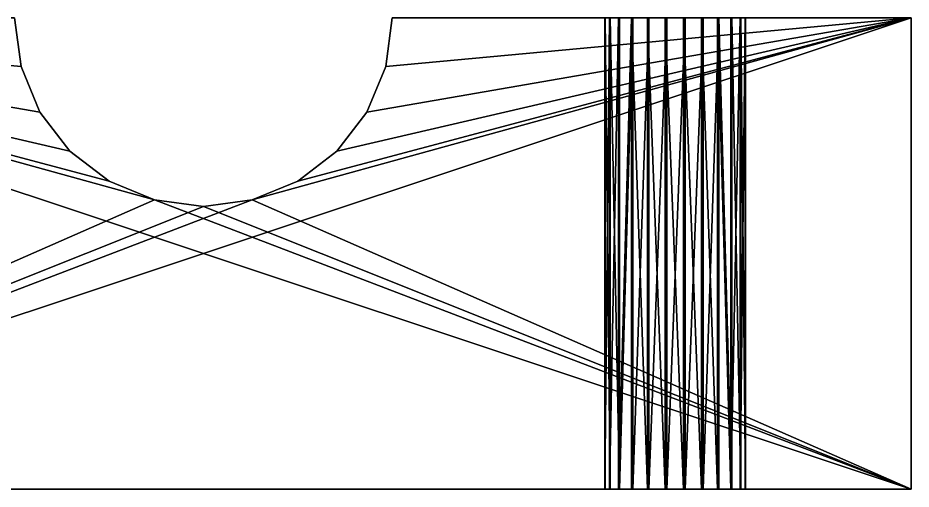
# Model space of a CAD drawing. Header units: metres. Extents: x 0 to 683, y 0 to 667.
# Drawn here: x 191.07 to 210, y 377.77 to 387.77 of the extents above; entities that cross this region are included whole.
import ezdxf

# ---------------------------------------------------------------- set-up
doc = ezdxf.new("R2010")
doc.units = ezdxf.units.M

msp = doc.modelspace()

# ---------------------------------------------------------------- meshes
at = {"layer": 'X Support bottom'}
mesh = msp.add_polyface(dxfattribs=at)
corners = [(210, 387.769, 0), (180, 377.769, 0), (210, 377.769, 0), (196.035, 383.905, 0), (195, 383.769, 0), (197, 384.304, 0), (197.828, 384.94, 0), (198.464, 385.769, 0), (198.864, 386.733, 0), (199, 387.769, 0), (193.965, 383.905, 0), (180, 387.769, 0), (193, 384.304, 0), (192.172, 384.94, 0), (191.536, 385.769, 0), (191.136, 386.733, 0), (191, 387.769, 0)]
mesh.append_faces([[corners[k] for k in face] for face in [(0, 1, 2), (8, 0, 9), (11, 15, 16)]], dxfattribs={"vtx0": -1})
mesh.append_faces([[corners[k] for k in face] for face in [(3, 0, 5), (5, 0, 6), (6, 0, 7), (7, 0, 8), (1, 10, 11), (10, 1, 4)]], dxfattribs={"vtx0": -1, "vtx1": -1})
mesh.append_faces([[corners[k] for k in face] for face in [(1, 0, 3)]], dxfattribs={"vtx0": -1, "vtx1": -1, "vtx2": -1})
mesh.append_faces([[corners[k] for k in face] for face in [(1, 3, 4), (11, 10, 12), (11, 12, 13), (11, 13, 14), (11, 14, 15)]], dxfattribs={"vtx0": -1, "vtx2": -1})
mesh = msp.add_polyface(dxfattribs=at)
corners = [(180, 387.769, -10), (210, 377.769, -10), (180, 377.769, -10), (193.965, 383.905, -10), (195, 383.769, -10), (193, 384.304, -10), (192.172, 384.94, -10), (191.536, 385.769, -10), (191.136, 386.733, -10), (191, 387.769, -10), (196.035, 383.905, -10), (210, 387.769, -10), (197, 384.304, -10), (197.828, 384.94, -10), (198.464, 385.769, -10), (198.864, 386.733, -10), (199, 387.769, -10)]
mesh.append_faces([[corners[k] for k in face] for face in [(0, 1, 2), (8, 0, 9), (11, 15, 16)]], dxfattribs={"vtx0": -1})
mesh.append_faces([[corners[k] for k in face] for face in [(3, 0, 5), (5, 0, 6), (6, 0, 7), (7, 0, 8), (1, 10, 11), (10, 1, 4)]], dxfattribs={"vtx0": -1, "vtx1": -1})
mesh.append_faces([[corners[k] for k in face] for face in [(1, 0, 3)]], dxfattribs={"vtx0": -1, "vtx1": -1, "vtx2": -1})
mesh.append_faces([[corners[k] for k in face] for face in [(1, 3, 4), (11, 10, 12), (11, 12, 13), (11, 13, 14), (11, 14, 15)]], dxfattribs={"vtx0": -1, "vtx2": -1})
mesh = msp.add_polyface(dxfattribs=at)
corners = [(191.136, 386.733, -10), (191, 387.769, 0), (191.136, 386.733, 0), (191, 387.769, -10)]
mesh.append_faces([[corners[k] for k in face] for face in [(0, 1, 2), (1, 0, 3)]], dxfattribs={"vtx0": -1})
mesh = msp.add_polyface(dxfattribs=at)
corners = [(199, 387.769, -10), (198.864, 386.733, 0), (199, 387.769, 0), (198.864, 386.733, -10)]
mesh.append_faces([[corners[k] for k in face] for face in [(0, 1, 2), (1, 0, 3)]], dxfattribs={"vtx0": -1})
mesh = msp.add_polyface(dxfattribs=at)
corners = [(199, 387.769, 0), (203.8, 387.769, -4.101), (199, 387.769, -10), (204.073, 387.769, -3.821), (210, 387.769, 0), (203.608, 387.769, -4.442), (203.511, 387.769, -4.821), (204.41, 387.769, -3.621), (204.787, 387.769, -3.515), (205.179, 387.769, -3.511), (205.558, 387.769, -3.608), (205.899, 387.769, -3.8), (206.179, 387.769, -4.073), (206.379, 387.769, -4.41), (206.485, 387.769, -4.787), (206.489, 387.769, -5.179), (204.101, 387.769, -6.2), (210, 387.769, -10), (203.821, 387.769, -5.927), (203.621, 387.769, -5.59), (203.515, 387.769, -5.213), (204.442, 387.769, -6.392), (204.821, 387.769, -6.489), (205.213, 387.769, -6.485), (205.59, 387.769, -6.379), (205.927, 387.769, -6.179), (206.2, 387.769, -5.899), (206.392, 387.769, -5.558)]
mesh.append_faces([[corners[k] for k in face] for face in [(0, 1, 2), (1, 0, 3), (3, 4, 7), (7, 4, 8), (8, 4, 9), (9, 4, 10), (10, 4, 11), (11, 4, 12), (12, 4, 13), (13, 4, 14), (14, 4, 15), (2, 16, 17), (16, 2, 18), (18, 2, 19), (19, 2, 20), (20, 2, 6), (17, 15, 4)]], dxfattribs={"vtx0": -1, "vtx1": -1})
mesh.append_faces([[corners[k] for k in face] for face in [(3, 0, 4), (2, 1, 5), (2, 5, 6), (17, 16, 21), (17, 21, 22), (17, 22, 23), (17, 23, 24), (17, 24, 25), (17, 25, 26), (17, 26, 27), (17, 27, 15)]], dxfattribs={"vtx0": -1, "vtx2": -1})
mesh = msp.add_polyface(dxfattribs=at)
corners = [(203.511, 377.769, -4.821), (203.608, 387.769, -4.442), (203.608, 377.769, -4.442), (203.511, 387.769, -4.821)]
mesh.append_faces([[corners[k] for k in face] for face in [(0, 1, 2), (1, 0, 3)]], dxfattribs={"vtx0": -1})
mesh = msp.add_polyface(dxfattribs=at)
corners = [(203.515, 377.769, -5.213), (203.511, 387.769, -4.821), (203.511, 377.769, -4.821), (203.515, 387.769, -5.213)]
mesh.append_faces([[corners[k] for k in face] for face in [(0, 1, 2), (1, 0, 3)]], dxfattribs={"vtx0": -1})
mesh = msp.add_polyface(dxfattribs=at)
corners = [(203.621, 377.769, -5.59), (203.515, 387.769, -5.213), (203.515, 377.769, -5.213), (203.621, 387.769, -5.59)]
mesh.append_faces([[corners[k] for k in face] for face in [(0, 1, 2), (1, 0, 3)]], dxfattribs={"vtx0": -1})
mesh = msp.add_polyface(dxfattribs=at)
corners = [(203.608, 377.769, -4.442), (203.8, 387.769, -4.101), (203.8, 377.769, -4.101), (203.608, 387.769, -4.442)]
mesh.append_faces([[corners[k] for k in face] for face in [(0, 1, 2), (1, 0, 3)]], dxfattribs={"vtx0": -1})
mesh = msp.add_polyface(dxfattribs=at)
corners = [(203.821, 377.769, -5.927), (203.621, 387.769, -5.59), (203.621, 377.769, -5.59), (203.821, 387.769, -5.927)]
mesh.append_faces([[corners[k] for k in face] for face in [(0, 1, 2), (1, 0, 3)]], dxfattribs={"vtx0": -1})
mesh = msp.add_polyface(dxfattribs=at)
corners = [(203.8, 377.769, -4.101), (204.073, 387.769, -3.821), (204.073, 377.769, -3.821), (203.8, 387.769, -4.101)]
mesh.append_faces([[corners[k] for k in face] for face in [(0, 1, 2), (1, 0, 3)]], dxfattribs={"vtx0": -1})
mesh = msp.add_polyface(dxfattribs=at)
corners = [(204.101, 387.769, -6.2), (203.821, 377.769, -5.927), (204.101, 377.769, -6.2), (203.821, 387.769, -5.927)]
mesh.append_faces([[corners[k] for k in face] for face in [(0, 1, 2), (1, 0, 3)]], dxfattribs={"vtx0": -1})
mesh = msp.add_polyface(dxfattribs=at)
corners = [(204.073, 387.769, -3.821), (204.41, 377.769, -3.621), (204.073, 377.769, -3.821), (204.41, 387.769, -3.621)]
mesh.append_faces([[corners[k] for k in face] for face in [(0, 1, 2), (1, 0, 3)]], dxfattribs={"vtx0": -1})
mesh = msp.add_polyface(dxfattribs=at)
corners = [(204.442, 387.769, -6.392), (204.101, 377.769, -6.2), (204.442, 377.769, -6.392), (204.101, 387.769, -6.2)]
mesh.append_faces([[corners[k] for k in face] for face in [(0, 1, 2), (1, 0, 3)]], dxfattribs={"vtx0": -1})
mesh = msp.add_polyface(dxfattribs=at)
corners = [(204.41, 387.769, -3.621), (204.787, 377.769, -3.515), (204.41, 377.769, -3.621), (204.787, 387.769, -3.515)]
mesh.append_faces([[corners[k] for k in face] for face in [(0, 1, 2), (1, 0, 3)]], dxfattribs={"vtx0": -1})
mesh = msp.add_polyface(dxfattribs=at)
corners = [(204.821, 387.769, -6.489), (204.442, 377.769, -6.392), (204.821, 377.769, -6.489), (204.442, 387.769, -6.392)]
mesh.append_faces([[corners[k] for k in face] for face in [(0, 1, 2), (1, 0, 3)]], dxfattribs={"vtx0": -1})
mesh = msp.add_polyface(dxfattribs=at)
corners = [(204.787, 387.769, -3.515), (205.179, 377.769, -3.511), (204.787, 377.769, -3.515), (205.179, 387.769, -3.511)]
mesh.append_faces([[corners[k] for k in face] for face in [(0, 1, 2), (1, 0, 3)]], dxfattribs={"vtx0": -1})
mesh = msp.add_polyface(dxfattribs=at)
corners = [(205.213, 387.769, -6.485), (204.821, 377.769, -6.489), (205.213, 377.769, -6.485), (204.821, 387.769, -6.489)]
mesh.append_faces([[corners[k] for k in face] for face in [(0, 1, 2), (1, 0, 3)]], dxfattribs={"vtx0": -1})
mesh = msp.add_polyface(dxfattribs=at)
corners = [(205.179, 387.769, -3.511), (205.558, 377.769, -3.608), (205.179, 377.769, -3.511), (205.558, 387.769, -3.608)]
mesh.append_faces([[corners[k] for k in face] for face in [(0, 1, 2), (1, 0, 3)]], dxfattribs={"vtx0": -1})
mesh = msp.add_polyface(dxfattribs=at)
corners = [(205.59, 387.769, -6.379), (205.213, 377.769, -6.485), (205.59, 377.769, -6.379), (205.213, 387.769, -6.485)]
mesh.append_faces([[corners[k] for k in face] for face in [(0, 1, 2), (1, 0, 3)]], dxfattribs={"vtx0": -1})
mesh = msp.add_polyface(dxfattribs=at)
corners = [(205.558, 387.769, -3.608), (205.899, 377.769, -3.8), (205.558, 377.769, -3.608), (205.899, 387.769, -3.8)]
mesh.append_faces([[corners[k] for k in face] for face in [(0, 1, 2), (1, 0, 3)]], dxfattribs={"vtx0": -1})
mesh = msp.add_polyface(dxfattribs=at)
corners = [(205.927, 387.769, -6.179), (205.59, 377.769, -6.379), (205.927, 377.769, -6.179), (205.59, 387.769, -6.379)]
mesh.append_faces([[corners[k] for k in face] for face in [(0, 1, 2), (1, 0, 3)]], dxfattribs={"vtx0": -1})
mesh = msp.add_polyface(dxfattribs=at)
corners = [(205.899, 387.769, -3.8), (206.179, 377.769, -4.073), (205.899, 377.769, -3.8), (206.179, 387.769, -4.073)]
mesh.append_faces([[corners[k] for k in face] for face in [(0, 1, 2), (1, 0, 3)]], dxfattribs={"vtx0": -1})
mesh = msp.add_polyface(dxfattribs=at)
corners = [(205.927, 387.769, -6.179), (206.2, 377.769, -5.899), (206.2, 387.769, -5.899), (205.927, 377.769, -6.179)]
mesh.append_faces([[corners[k] for k in face] for face in [(0, 1, 2), (1, 0, 3)]], dxfattribs={"vtx0": -1})
mesh = msp.add_polyface(dxfattribs=at)
corners = [(206.379, 387.769, -4.41), (206.179, 377.769, -4.073), (206.179, 387.769, -4.073), (206.379, 377.769, -4.41)]
mesh.append_faces([[corners[k] for k in face] for face in [(0, 1, 2), (1, 0, 3)]], dxfattribs={"vtx0": -1})
mesh = msp.add_polyface(dxfattribs=at)
corners = [(206.2, 387.769, -5.899), (206.392, 377.769, -5.558), (206.392, 387.769, -5.558), (206.2, 377.769, -5.899)]
mesh.append_faces([[corners[k] for k in face] for face in [(0, 1, 2), (1, 0, 3)]], dxfattribs={"vtx0": -1})
mesh = msp.add_polyface(dxfattribs=at)
corners = [(206.485, 387.769, -4.787), (206.379, 377.769, -4.41), (206.379, 387.769, -4.41), (206.485, 377.769, -4.787)]
mesh.append_faces([[corners[k] for k in face] for face in [(0, 1, 2), (1, 0, 3)]], dxfattribs={"vtx0": -1})
mesh = msp.add_polyface(dxfattribs=at)
corners = [(206.392, 387.769, -5.558), (206.489, 377.769, -5.179), (206.489, 387.769, -5.179), (206.392, 377.769, -5.558)]
mesh.append_faces([[corners[k] for k in face] for face in [(0, 1, 2), (1, 0, 3)]], dxfattribs={"vtx0": -1})
mesh = msp.add_polyface(dxfattribs=at)
corners = [(206.489, 387.769, -5.179), (206.485, 377.769, -4.787), (206.485, 387.769, -4.787), (206.489, 377.769, -5.179)]
mesh.append_faces([[corners[k] for k in face] for face in [(0, 1, 2), (1, 0, 3)]], dxfattribs={"vtx0": -1})
mesh = msp.add_polyface(dxfattribs=at)
corners = [(210, 377.769, -10), (210, 387.769, 0), (210, 377.769, 0), (210, 387.769, -10)]
mesh.append_faces([[corners[k] for k in face] for face in [(0, 1, 2), (1, 0, 3)]], dxfattribs={"vtx0": -1})
mesh = msp.add_polyface(dxfattribs=at)
corners = [(191.536, 385.769, -10), (191.136, 386.733, 0), (191.536, 385.769, 0), (191.136, 386.733, -10)]
mesh.append_faces([[corners[k] for k in face] for face in [(0, 1, 2), (1, 0, 3)]], dxfattribs={"vtx0": -1})
mesh = msp.add_polyface(dxfattribs=at)
corners = [(198.864, 386.733, -10), (198.464, 385.769, 0), (198.864, 386.733, 0), (198.464, 385.769, -10)]
mesh.append_faces([[corners[k] for k in face] for face in [(0, 1, 2), (1, 0, 3)]], dxfattribs={"vtx0": -1})
mesh = msp.add_polyface(dxfattribs=at)
corners = [(192.172, 384.94, -10), (191.536, 385.769, 0), (192.172, 384.94, 0), (191.536, 385.769, -10)]
mesh.append_faces([[corners[k] for k in face] for face in [(0, 1, 2), (1, 0, 3)]], dxfattribs={"vtx0": -1})
mesh = msp.add_polyface(dxfattribs=at)
corners = [(198.464, 385.769, -10), (197.828, 384.94, 0), (198.464, 385.769, 0), (197.828, 384.94, -10)]
mesh.append_faces([[corners[k] for k in face] for face in [(0, 1, 2), (1, 0, 3)]], dxfattribs={"vtx0": -1})
mesh = msp.add_polyface(dxfattribs=at)
corners = [(193, 384.304, 0), (192.172, 384.94, -10), (192.172, 384.94, 0), (193, 384.304, -10)]
mesh.append_faces([[corners[k] for k in face] for face in [(0, 1, 2), (1, 0, 3)]], dxfattribs={"vtx0": -1})
mesh = msp.add_polyface(dxfattribs=at)
corners = [(197.828, 384.94, 0), (197, 384.304, -10), (197, 384.304, 0), (197.828, 384.94, -10)]
mesh.append_faces([[corners[k] for k in face] for face in [(0, 1, 2), (1, 0, 3)]], dxfattribs={"vtx0": -1})
mesh = msp.add_polyface(dxfattribs=at)
corners = [(193.965, 383.905, 0), (193, 384.304, -10), (193, 384.304, 0), (193.965, 383.905, -10)]
mesh.append_faces([[corners[k] for k in face] for face in [(0, 1, 2), (1, 0, 3)]], dxfattribs={"vtx0": -1})
mesh = msp.add_polyface(dxfattribs=at)
corners = [(197, 384.304, 0), (196.035, 383.905, -10), (196.035, 383.905, 0), (197, 384.304, -10)]
mesh.append_faces([[corners[k] for k in face] for face in [(0, 1, 2), (1, 0, 3)]], dxfattribs={"vtx0": -1})
mesh = msp.add_polyface(dxfattribs=at)
corners = [(195, 383.769, 0), (193.965, 383.905, -10), (193.965, 383.905, 0), (195, 383.769, -10)]
mesh.append_faces([[corners[k] for k in face] for face in [(0, 1, 2), (1, 0, 3)]], dxfattribs={"vtx0": -1})
mesh = msp.add_polyface(dxfattribs=at)
corners = [(196.035, 383.905, 0), (195, 383.769, -10), (195, 383.769, 0), (196.035, 383.905, -10)]
mesh.append_faces([[corners[k] for k in face] for face in [(0, 1, 2), (1, 0, 3)]], dxfattribs={"vtx0": -1})
mesh = msp.add_polyface(dxfattribs=at)
corners = [(180, 377.769, -10), (183.581, 377.769, -5.487), (183.504, 377.769, -5.103), (183.756, 377.769, -5.838), (184.015, 377.769, -6.131), (184.341, 377.769, -6.348), (184.712, 377.769, -6.472), (210, 377.769, -10), (185.103, 377.769, -6.496), (185.487, 377.769, -6.419), (185.838, 377.769, -6.244), (186.131, 377.769, -5.985), (186.348, 377.769, -5.659), (186.472, 377.769, -5.288), (186.496, 377.769, -4.897), (204.101, 377.769, -6.2), (203.821, 377.769, -5.927), (203.621, 377.769, -5.59), (203.515, 377.769, -5.213), (203.511, 377.769, -4.821), (204.442, 377.769, -6.392), (204.821, 377.769, -6.489), (205.213, 377.769, -6.485), (205.59, 377.769, -6.379), (205.927, 377.769, -6.179), (206.2, 377.769, -5.899), (206.392, 377.769, -5.558), (206.489, 377.769, -5.179), (180, 377.769, 0), (184.897, 377.769, -3.504), (210, 377.769, 0), (184.513, 377.769, -3.581), (184.162, 377.769, -3.756), (183.869, 377.769, -4.015), (183.652, 377.769, -4.341), (183.528, 377.769, -4.712), (185.288, 377.769, -3.528), (185.659, 377.769, -3.652), (185.985, 377.769, -3.869), (186.244, 377.769, -4.162), (186.419, 377.769, -4.513), (204.073, 377.769, -3.821), (203.8, 377.769, -4.101), (203.608, 377.769, -4.442), (204.41, 377.769, -3.621), (204.787, 377.769, -3.515), (205.179, 377.769, -3.511), (205.558, 377.769, -3.608), (205.899, 377.769, -3.8), (206.179, 377.769, -4.073), (206.379, 377.769, -4.41), (206.485, 377.769, -4.787)]
mesh.append_faces([[corners[k] for k in face] for face in [(1, 0, 3), (3, 0, 4), (4, 0, 5), (5, 0, 6), (6, 7, 8), (8, 7, 9), (9, 7, 10), (10, 7, 11), (11, 7, 12), (12, 7, 13), (13, 7, 14), (15, 7, 20), (20, 7, 21), (21, 7, 22), (22, 7, 23), (23, 7, 24), (24, 7, 25), (25, 7, 26), (26, 7, 27), (28, 29, 30), (29, 28, 31), (31, 28, 32), (32, 28, 33), (33, 28, 34), (34, 0, 35), (35, 0, 2), (41, 14, 42), (42, 14, 43), (43, 14, 19), (30, 27, 7)]], dxfattribs={"vtx0": -1, "vtx1": -1})
mesh.append_faces([[corners[k] for k in face] for face in [(14, 7, 15), (30, 14, 41)]], dxfattribs={"vtx0": -1, "vtx1": -1, "vtx2": -1})
mesh.append_faces([[corners[k] for k in face] for face in [(0, 1, 2), (6, 0, 7), (14, 15, 16), (14, 16, 17), (14, 17, 18), (14, 18, 19), (34, 28, 0), (30, 29, 36), (30, 36, 37), (30, 37, 38), (30, 38, 39), (30, 39, 40), (30, 40, 14), (30, 41, 44), (30, 44, 45), (30, 45, 46), (30, 46, 47), (30, 47, 48), (30, 48, 49), (30, 49, 50), (30, 50, 51), (30, 51, 27)]], dxfattribs={"vtx0": -1, "vtx2": -1})

doc.saveas('drawing.dxf')
